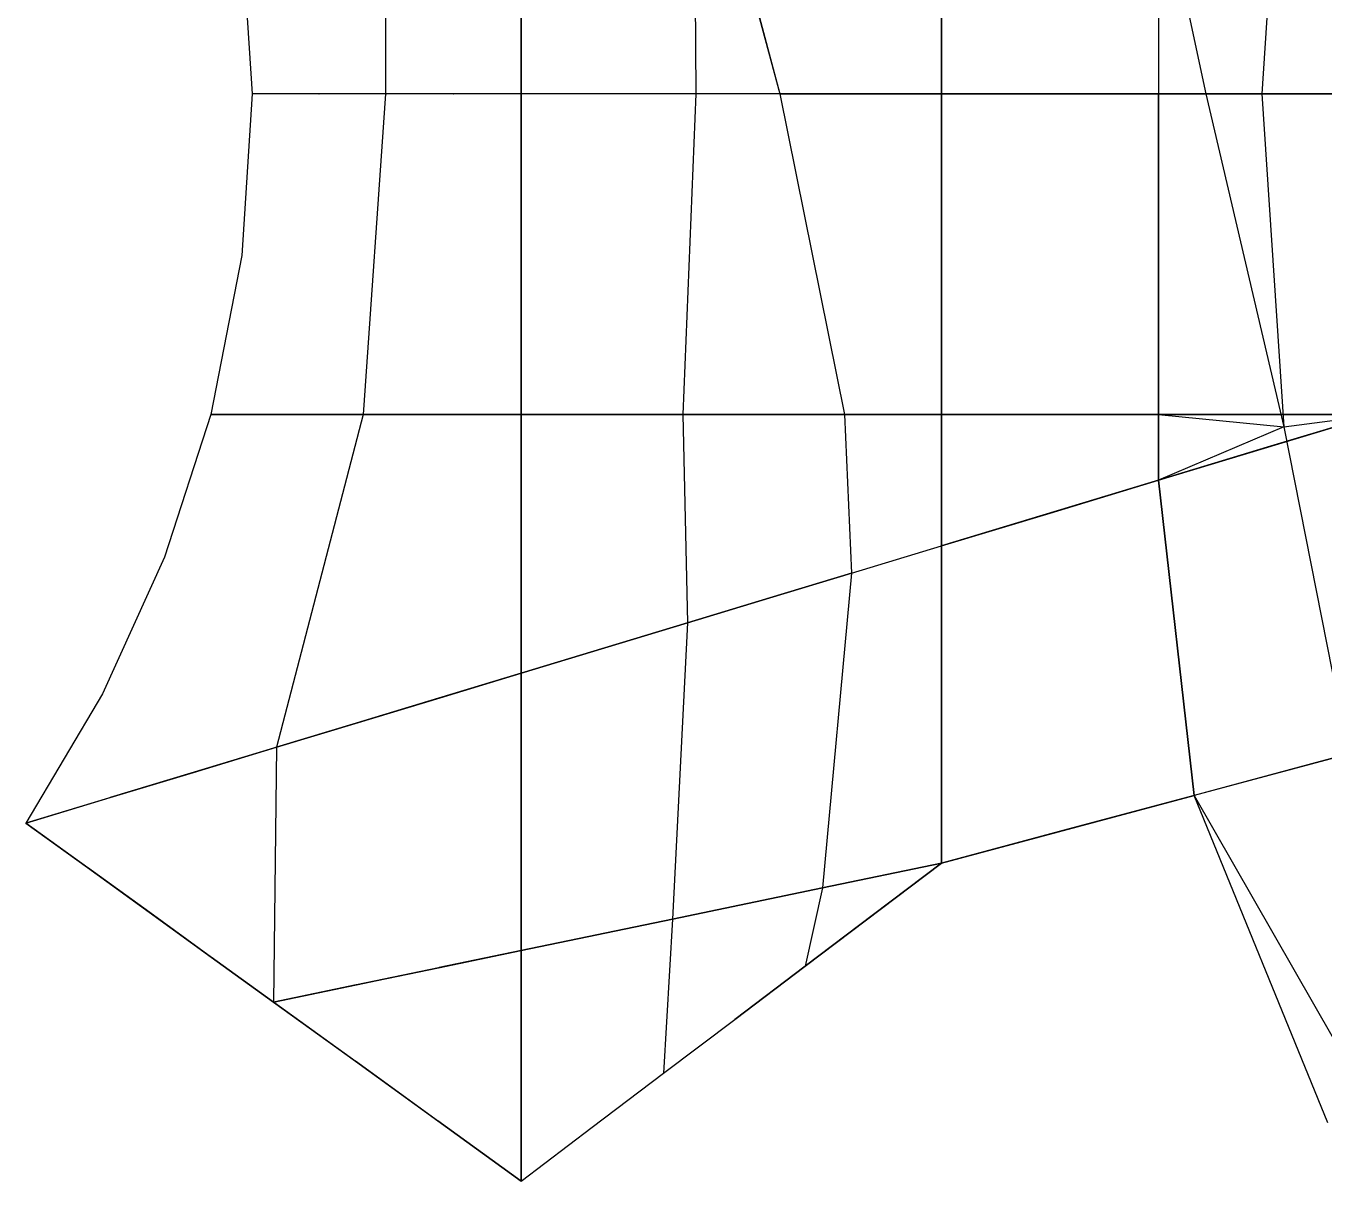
# Model space of a CAD drawing. Header units: millimetres. Extents: x -90 to 90, y -106 to 105.
# Drawn here: x -89.82 to -59.03, y -25.79 to 1.61 of the extents above; entities that cross this region are included whole.
import ezdxf

# ---------------------------------------------------------------- set-up
doc = ezdxf.new("R2010")
doc.units = ezdxf.units.MM
doc.header["$MEASUREMENT"] = 0
for name, color, linetype, true_color in [('1-CHJ_FG-O180x6', 116, 'Continuous', 0x008040), ('1-CHJ_XG2-O299x8', 33, 'Continuous', 0xc78d8d), ('1-CL-O351x10', 171, 'Continuous', 0x8080ff), ('1-XWM_L1-O402x10', 145, 'Continuous', 0x3e88b5), ('1-XWM_L2-O457x12', 20, 'Continuous', 0xf75c00), ('1-XWM_LG-O402x12', 111, 'Continuous', 0x7fffbf), ('1-XWM_LG2-O457x12', 61, 'Continuous', 0xe2fb99), ('1-YGZ-O1500x50', 4, 'Continuous', 0x00ffff), ('1-ZHJ_FG1-O219x8', 125, 'Continuous', 0x3fbf7f), ('1-ZHJ_XG1-O351x10', 15, 'Continuous', 0xbf3f3f)]:
    doc.layers.add(name, color=color, linetype=linetype, true_color=true_color)

msp = doc.modelspace()

# ---------------------------------------------------------------- linework, layer by layer
at = {"layer": '1-CHJ_FG-O180x6'}
for p, q in [((-84.701, -3.834, 14.003), (-84.701, -3.834, 13.003)), ((-86.532, -10.992, 14.047), (-86.532, -10.992, 13.047)), ((-88.003, -14.236, 14.093), (-88.003, -14.236, 13.093))]:
    msp.add_line(p, q, dxfattribs=at)
at = {"layer": '1-CHJ_XG2-O299x8'}
for p, q in [((-84.702, 3.834, 14.001), (-84.454, 0, 14)), ((-84.702, 3.834, 13.001), (-84.454, 0, 13)), ((-84.454, 0, 14), (-84.701, -3.834, 14.003)), ((-84.454, 0, 13), (-84.701, -3.834, 13.003)), ((-84.701, -3.834, 14.003), (-85.434, -7.605, 14.017)), ((-84.701, -3.834, 13.003), (-85.434, -7.605, 13.017)), ((-85.434, -7.605, 14.017), (-86.532, -10.992, 14.047)), ((-85.434, -7.605, 13.017), (-86.532, -10.992, 13.047)), ((-86.532, -10.992, 14.047), (-88.003, -14.236, 14.093)), ((-86.532, -10.992, 13.047), (-88.003, -14.236, 13.093)), ((-88.003, -14.236, 14.093), (-89.818, -17.299, 14.152)), ((-88.003, -14.236, 13.093), (-89.818, -17.299, 13.152))]:
    msp.add_line(p, q, dxfattribs=at)
at = {"layer": '1-CL-O351x10'}
for p, q in [((-81.29, 7.605, 17.336), (-81.29, 0, 16.197)), ((-73.983, 7.605, 23), (-73.925, 0, 21.419)), ((-62.95, 7.605, 23), (-62.95, 0, 23)), ((-73.086, 4.33, 23), (-71.934, 0, 23)), ((-81.29, 0, 16.197), (-81.819, -7.605, 16.115)), ((-73.925, 0, 21.419), (-74.235, -7.605, 20.666)), ((-71.934, 0, 23), (-70.404, -7.605, 23)), ((-62.95, 0, 23), (-62.95, -7.605, 23)), ((-81.819, -7.605, 16.115), (-83.876, -15.5, 16.345)), ((-74.235, -7.605, 20.666), (-74.122, -12.547, 20.889)), ((-70.404, -7.605, 23), (-70.235, -11.37, 23)), ((-62.95, -7.605, 23), (-62.95, -9.164, 23)), ((-62.95, -9.164, 23), (-62.109, -16.642, 23)), ((-70.235, -11.37, 23), (-70.92, -18.834, 23)), ((-74.122, -12.547, 20.889), (-74.482, -19.575, 21.45)), ((-83.876, -15.5, 16.345), (-83.946, -21.545, 17.817)), ((-70.92, -18.834, 23), (-71.337, -20.696, 23)), ((-74.482, -19.575, 21.45), (-74.692, -23.234, 21.993))]:
    msp.add_line(p, q, dxfattribs=at)
at = {"layer": '1-XWM_L1-O402x10'}
for p, q in [((-68.098, 7.605, 28.352), (-68.098, 0, 26.783)), ((-62.95, 5.185, 32.63), (-61.827, 0, 32.821)), ((-62.95, 5.185, 32.63), (-62.95, 0, 31.655)), ((-73.086, 4.273, 23.488), (-71.934, 0, 23.5)), ((-68.098, 0, 26.783), (-71.934, 0, 23.5)), ((-71.934, 0, 23.5), (-70.404, -7.605, 23.5)), ((-62.95, 0, 31.655), (-68.098, 0, 26.783)), ((-68.098, 0, 26.783), (-68.098, -7.605, 25.014)), ((-61.827, 0, 32.821), (-62.95, 0, 31.655)), ((-62.95, -7.605, 29.988), (-62.95, 0, 31.655)), ((-61.827, 0, 32.821), (-60.499, 0, 33)), ((-61.827, 0, 32.821), (-59.982, -7.897, 33)), ((-68.098, -7.605, 25.014), (-70.404, -7.605, 23.5)), ((-70.404, -7.605, 23.5), (-70.235, -11.37, 23.5)), ((-68.098, -10.722, 24.724), (-68.098, -7.605, 25.014)), ((-62.95, -7.605, 29.988), (-68.098, -7.605, 25.014)), ((-62.95, -9.164, 29.578), (-62.95, -7.605, 29.988)), ((-62.95, -7.605, 29.988), (-59.982, -7.897, 33)), ((-59.982, -7.897, 33), (-62.95, -9.164, 29.578)), ((-62.95, -9.164, 29.578), (-68.098, -10.722, 24.724)), ((-62.109, -16.642, 28.033), (-62.95, -9.164, 29.578)), ((-70.235, -11.37, 23.5), (-68.098, -10.722, 24.724)), ((-68.098, -18.247, 24.797), (-68.098, -10.722, 24.724)), ((-70.235, -11.37, 23.5), (-70.92, -18.834, 23.502)), ((-58.445, -15.66, 32.999), (-62.109, -16.642, 28.033)), ((-68.098, -18.247, 24.797), (-62.109, -16.642, 28.033)), ((-58.937, -24.412, 29.014), (-62.109, -16.642, 28.033)), ((-62.109, -16.642, 28.033), (-57.902, -23.992, 29.458)), ((-71.337, -20.696, 23.5), (-68.098, -18.247, 24.797)), ((-70.92, -18.834, 23.502), (-68.098, -18.247, 24.797)), ((-70.92, -18.834, 23.502), (-71.337, -20.696, 23.5))]:
    msp.add_line(p, q, dxfattribs=at)
at = {"layer": '1-XWM_L2-O457x12'}
for p, q in [((-59.982, 7.897, 33), (-60.499, 0, 33)), ((-60.499, 0, 33), (-59.982, -7.897, 33)), ((-59.982, -7.897, 33), (-57.443, -7.563, 33.113)), ((-59.982, -7.897, 33), (-58.445, -15.66, 32.999))]:
    msp.add_line(p, q, dxfattribs=at)
at = {"layer": '1-XWM_LG-O402x12'}
for p, q in [((-71.934, 0, 20), (-71.934, 0, 23)), ((-71.934, 0, 23), (-71.934, 0, 23.5)), ((-68.098, 0, 20), (-68.098, 0, 23)), ((-68.098, 0, 23), (-68.098, 0, 26.783)), ((-70.404, -7.605, 20), (-70.404, -7.605, 23)), ((-70.404, -7.605, 23), (-70.404, -7.605, 23.5)), ((-68.098, -7.605, 20), (-68.098, -7.605, 23)), ((-68.098, -7.605, 23), (-68.098, -7.605, 25.014)), ((-68.098, -18.247, 23), (-68.098, -18.247, 24.797)), ((-70.92, -18.834, 23), (-70.924, -18.835, 20)), ((-70.92, -18.834, 23), (-70.92, -18.834, 23.502)), ((-71.337, -20.696, 23), (-71.337, -20.696, 20))]:
    msp.add_line(p, q, dxfattribs=at)
at = {"layer": '1-XWM_LG2-O457x12'}
for p, q in [((-62.95, 0, 20), (-62.95, 0, 23)), ((-62.95, 0, 23), (-62.95, 0, 31.655)), ((-62.95, -7.605, 23), (-62.95, -7.605, 20)), ((-62.95, -7.605, 23), (-62.95, -7.605, 29.988)), ((-62.109, -16.642, 23), (-62.109, -16.642, 20)), ((-62.109, -16.642, 23), (-62.109, -16.642, 28.033))]:
    msp.add_line(p, q, dxfattribs=at)
at = {"layer": '1-YGZ-O1500x50'}
for p, q in [((-68.098, -18.247), (-68.098, -18.247, 20)), ((-68.098, -18.247, 20), (-68.098, -18.247, 23)), ((-78.073, -25.791), (-78.073, -25.791, 18.121)), ((-78.073, -25.791, 18.121), (-78.073, -25.791, 21.121))]:
    msp.add_line(p, q, dxfattribs=at)
at = {"layer": '1-ZHJ_FG1-O219x8'}
for p, q in [((-78.073, 1.922, 18.699), (-78.073, 0, 15.473)), ((-68.098, 1.901, 23), (-68.098, 0, 20)), ((-82.859, 0, 13.618), (-84.454, 0, 14)), ((-81.264, 0, 14.236), (-82.869, 0, 15.094)), ((-82.869, 0, 15.094), (-82.859, 0, 13.618)), ((-79.669, 0, 14.855), (-81.29, 0, 16.197)), ((-81.29, 0, 16.197), (-81.264, 0, 14.236)), ((-79.68, 0, 17.333), (-79.669, 0, 14.855)), ((-78.073, 0, 15.473), (-79.68, 0, 17.333)), ((-76, 0, 16.947), (-78.073, 0, 18.473)), ((-78.073, 0, 15.473), (-78.073, -1.898, 18.334)), ((-78.073, 0, 18.473), (-78.073, 0, 15.473)), ((-73.925, 0, 18.419), (-76, 0, 19.947)), ((-76, 0, 19.947), (-76, 0, 16.947)), ((-71.934, 0, 20), (-73.925, 0, 21.419)), ((-73.925, 0, 21.419), (-73.925, 0, 18.419)), ((-70.016, 0, 23), (-71.934, 0, 20)), ((-68.098, 0, 20), (-70.016, 0, 23)), ((-65.524, 0, 23), (-68.098, 0, 20)), ((-68.098, 0, 20), (-68.098, -1.901, 23)), ((-62.95, 0, 20), (-65.524, 0, 23)), ((-60.376, 0, 23), (-62.95, 0, 20)), ((-57.802, 0, 20), (-60.376, 0, 23)), ((-78.073, -1.898, 18.334), (-78.073, -3.8, 15.271)), ((-68.098, -1.901, 23), (-68.098, -3.802, 20)), ((-78.073, -3.8, 15.271), (-78.073, -5.703, 18.277)), ((-68.098, -3.802, 20), (-68.098, -5.704, 23)), ((-78.073, -5.703, 18.277), (-78.073, -7.605, 15.344)), ((-68.098, -5.704, 23), (-68.098, -7.605, 20)), ((-83.594, -7.605, 13.599), (-85.434, -7.605, 14.017)), ((-81.754, -7.605, 14.18), (-83.623, -7.605, 15.06)), ((-83.623, -7.605, 15.06), (-83.594, -7.605, 13.599)), ((-79.913, -7.605, 14.762), (-81.819, -7.605, 16.115)), ((-81.819, -7.605, 16.115), (-81.754, -7.605, 14.18)), ((-78.073, -7.605, 15.344), (-79.944, -7.605, 17.225)), ((-79.944, -7.605, 17.225), (-79.913, -7.605, 14.762)), ((-76.153, -7.605, 16.502), (-78.073, -7.605, 18.344)), ((-78.073, -7.605, 18.344), (-78.073, -7.605, 15.344)), ((-78.073, -7.605, 15.344), (-78.073, -9.143, 18.439)), ((-74.235, -7.605, 17.666), (-76.153, -7.605, 19.502)), ((-76.153, -7.605, 19.502), (-76.153, -7.605, 16.502)), ((-72.319, -7.605, 18.832), (-74.235, -7.605, 20.666)), ((-74.235, -7.605, 20.666), (-74.235, -7.605, 17.666)), ((-70.404, -7.605, 20), (-72.319, -7.605, 21.832)), ((-72.319, -7.605, 21.832), (-72.319, -7.605, 18.832)), ((-68.098, -7.605, 23), (-70.404, -7.605, 20)), ((-65.524, -7.605, 23), (-68.098, -7.605, 20)), ((-68.098, -7.605, 20), (-68.098, -9.164, 23)), ((-62.95, -7.605, 20), (-65.524, -7.605, 23)), ((-60.376, -7.605, 23), (-62.95, -7.605, 20)), ((-57.802, -7.605, 20), (-60.376, -8.384, 23)), ((-57.802, -7.605, 20), (-60.376, -7.605, 23)), ((-60.376, -8.384, 23), (-62.95, -9.164, 20)), ((-78.073, -9.143, 18.439), (-78.073, -10.68, 15.568)), ((-68.098, -9.164, 23), (-68.098, -10.722, 20)), ((-62.95, -9.164, 20), (-65.524, -9.943, 23)), ((-62.95, -9.164, 23), (-62.95, -9.164, 20)), ((-65.524, -9.943, 23), (-68.098, -10.722, 20)), ((-78.073, -10.68, 15.568), (-78.073, -12.213, 18.726)), ((-70.235, -11.37, 20), (-68.098, -10.722, 23)), ((-68.098, -10.722, 20), (-68.098, -10.722, 23)), ((-68.098, -10.722, 20), (-68.098, -12.604, 23)), ((-70.235, -11.37, 20), (-72.171, -11.956, 21.929)), ((-70.235, -11.37, 23), (-70.235, -11.37, 20)), ((-72.171, -11.956, 18.929), (-74.122, -12.547, 20.889)), ((-72.171, -11.956, 21.929), (-72.171, -11.956, 18.929)), ((-78.073, -12.213, 18.726), (-78.073, -13.743, 15.913)), ((-74.122, -12.547, 17.889), (-76.09, -13.142, 19.883)), ((-74.122, -12.547, 20.889), (-74.122, -12.547, 17.889)), ((-68.098, -12.604, 23), (-68.098, -14.485, 20)), ((-76.09, -13.142, 16.883), (-78.073, -13.743, 18.913)), ((-76.09, -13.142, 19.883), (-76.09, -13.142, 16.883)), ((-78.073, -13.743, 15.913), (-79.992, -14.324, 18.018)), ((-78.073, -13.743, 18.913), (-78.073, -13.743, 15.913)), ((-78.073, -13.743, 15.913), (-78.073, -15.394, 19.142)), ((-80.031, -14.336, 15.453), (-81.926, -14.91, 17.162)), ((-79.992, -14.324, 18.018), (-80.031, -14.336, 15.453)), ((-68.098, -14.485, 20), (-68.098, -16.366, 23)), ((-81.988, -14.929, 14.992), (-83.876, -15.5, 16.345)), ((-81.926, -14.91, 17.162), (-81.988, -14.929, 14.992)), ((-56.12, -15.037, 20), (-59.115, -15.84, 23)), ((-78.073, -15.394, 19.142), (-78.073, -17.041, 16.399)), ((-83.946, -15.521, 14.532), (-85.841, -16.095, 15.569)), ((-83.876, -15.5, 16.345), (-83.946, -15.521, 14.532)), ((-59.115, -15.84, 23), (-62.109, -16.642, 20)), ((-85.903, -16.114, 14.072), (-87.822, -16.695, 14.837)), ((-85.841, -16.095, 15.569), (-85.903, -16.114, 14.072)), ((-68.098, -16.366, 23), (-68.098, -18.247, 20)), ((-87.86, -16.707, 13.612), (-89.818, -17.299, 14.152)), ((-87.822, -16.695, 14.837), (-87.86, -16.707, 13.612)), ((-62.109, -16.642, 20), (-65.103, -17.444, 23)), ((-78.073, -17.041, 16.399), (-78.073, -18.684, 19.68)), ((-88.35, -18.361, 13.773), (-89.818, -17.299, 14.152)), ((-65.103, -17.444, 23), (-68.098, -18.247, 20)), ((-86.882, -19.422, 14.394), (-88.359, -18.354, 15.091)), ((-88.359, -18.354, 15.091), (-88.35, -18.361, 13.773)), ((-68.098, -18.247, 20), (-70.92, -18.834, 23)), ((-68.098, -18.247, 20), (-69.717, -19.471, 23)), ((-78.073, -18.684, 19.68), (-78.073, -20.323, 16.983)), ((-70.924, -18.835, 20), (-72.699, -19.204, 22.215)), ((-72.699, -19.204, 19.215), (-74.482, -19.575, 21.45)), ((-72.699, -19.204, 22.215), (-72.699, -19.204, 19.215)), ((-85.414, -20.484, 15.016), (-86.894, -19.413, 16.016)), ((-86.894, -19.413, 16.016), (-86.882, -19.422, 14.394)), ((-74.482, -19.575, 18.45), (-76.273, -19.948, 20.706)), ((-74.482, -19.575, 21.45), (-74.482, -19.575, 18.45)), ((-69.717, -19.471, 20), (-71.337, -20.696, 23)), ((-69.717, -19.471, 23), (-69.717, -19.471, 20)), ((-76.273, -19.948, 17.706), (-78.073, -20.323, 19.983)), ((-76.273, -19.948, 20.706), (-76.273, -19.948, 17.706)), ((-83.946, -21.545, 15.637), (-85.423, -20.477, 16.925)), ((-85.423, -20.477, 16.925), (-85.414, -20.484, 15.016)), ((-78.073, -20.323, 16.983), (-80.02, -20.728, 19.232)), ((-78.073, -20.323, 19.983), (-78.073, -20.323, 16.983)), ((-78.073, -20.323, 16.983), (-78.073, -21.693, 20.253)), ((-80.031, -20.73, 16.535), (-81.978, -21.135, 18.51)), ((-80.02, -20.728, 19.232), (-80.031, -20.73, 16.535)), ((-71.337, -20.696, 20), (-73.003, -21.956, 22.436)), ((-81.988, -21.138, 16.086), (-83.946, -21.545, 17.817)), ((-81.978, -21.135, 18.51), (-81.988, -21.138, 16.086)), ((-81.988, -22.96, 16.465), (-83.946, -21.545, 17.817)), ((-78.073, -21.693, 20.253), (-78.073, -23.061, 17.533)), ((-74.692, -23.234, 18.993), (-73.003, -21.956, 22.436)), ((-73.003, -21.956, 22.436), (-73.003, -21.956, 19.436)), ((-80.031, -24.375, 17.293), (-82.002, -22.95, 18.957)), ((-82.002, -22.95, 18.957), (-81.988, -22.96, 16.465)), ((-78.073, -23.061, 17.533), (-78.073, -24.426, 20.824)), ((-76.383, -24.512, 18.557), (-74.692, -23.234, 21.993)), ((-74.692, -23.234, 21.993), (-74.692, -23.234, 18.993)), ((-78.073, -25.791, 18.121), (-80.045, -24.365, 20.059)), ((-80.045, -24.365, 20.059), (-80.031, -24.375, 17.293)), ((-78.073, -24.426, 20.824), (-78.073, -25.791, 18.121)), ((-78.073, -25.791, 18.121), (-76.383, -24.512, 21.557)), ((-76.383, -24.512, 21.557), (-76.383, -24.512, 18.557))]:
    msp.add_line(p, q, dxfattribs=at)
at = {"layer": '1-ZHJ_XG1-O351x10'}
for p, q in [((-78.073, 0, 15.473), (-78.073, 3.831, 16.015)), ((-68.098, 0, 20), (-68.098, 3.802, 20)), ((-78.073, 0, 18.473), (-78.073, 1.922, 18.699)), ((-68.098, 0, 23), (-68.098, 1.901, 23)), ((-82.869, 0, 15.094), (-84.454, 0, 14)), ((-84.454, 0, 14), (-84.454, 0, 13)), ((-82.859, 0, 13.618), (-84.454, 0, 13)), ((-81.29, 0, 16.197), (-82.869, 0, 15.094)), ((-81.264, 0, 14.236), (-82.859, 0, 13.618)), ((-79.68, 0, 17.333), (-81.29, 0, 16.197)), ((-79.669, 0, 14.855), (-81.264, 0, 14.236)), ((-78.073, 0, 18.473), (-79.68, 0, 17.333)), ((-78.073, 0, 15.473), (-79.669, 0, 14.855)), ((-78.073, -1.898, 18.334), (-78.073, 0, 18.473)), ((-76, 0, 19.947), (-78.073, 0, 18.473)), ((-78.073, -3.8, 15.271), (-78.073, 0, 15.473)), ((-76, 0, 16.947), (-78.073, 0, 15.473)), ((-73.925, 0, 21.419), (-76, 0, 19.947)), ((-73.925, 0, 18.419), (-76, 0, 16.947)), ((-71.934, 0, 23), (-73.925, 0, 21.419)), ((-71.934, 0, 20), (-73.925, 0, 18.419)), ((-71.934, 0, 23), (-70.016, 0, 23)), ((-71.934, 0, 20), (-68.098, 0, 20)), ((-70.016, 0, 23), (-68.098, 0, 23)), ((-68.098, -1.901, 23), (-68.098, 0, 23)), ((-68.098, 0, 23), (-65.524, 0, 23)), ((-68.098, -3.802, 20), (-68.098, 0, 20)), ((-68.098, 0, 20), (-62.95, 0, 20)), ((-65.524, 0, 23), (-62.95, 0, 23)), ((-62.95, 0, 23), (-60.376, 0, 23)), ((-62.95, 0, 20), (-57.802, 0, 20)), ((-60.376, 0, 23), (-57.802, 0, 23)), ((-78.073, -5.703, 18.277), (-78.073, -1.898, 18.334)), ((-68.098, -5.704, 23), (-68.098, -1.901, 23)), ((-78.073, -7.605, 15.344), (-78.073, -3.8, 15.271)), ((-68.098, -7.605, 20), (-68.098, -3.802, 20)), ((-78.073, -7.605, 18.344), (-78.073, -5.703, 18.277)), ((-68.098, -7.605, 23), (-68.098, -5.704, 23)), ((-85.434, -7.605, 14.017), (-83.623, -7.605, 15.06)), ((-85.434, -7.605, 14.017), (-85.434, -7.605, 13.017)), ((-83.594, -7.605, 13.599), (-85.434, -7.605, 13.017)), ((-83.623, -7.605, 15.06), (-81.819, -7.605, 16.115)), ((-81.754, -7.605, 14.18), (-83.594, -7.605, 13.599)), ((-81.819, -7.605, 16.115), (-79.944, -7.605, 17.225)), ((-79.913, -7.605, 14.762), (-81.754, -7.605, 14.18)), ((-79.944, -7.605, 17.225), (-78.073, -7.605, 18.344)), ((-78.073, -7.605, 15.344), (-79.913, -7.605, 14.762)), ((-78.073, -9.143, 18.439), (-78.073, -7.605, 18.344)), ((-78.073, -7.605, 18.344), (-76.153, -7.605, 19.502)), ((-78.073, -10.68, 15.568), (-78.073, -7.605, 15.344)), ((-78.073, -7.605, 15.344), (-76.153, -7.605, 16.502)), ((-76.153, -7.605, 19.502), (-74.235, -7.605, 20.666)), ((-76.153, -7.605, 16.502), (-74.235, -7.605, 17.666)), ((-74.235, -7.605, 20.666), (-72.319, -7.605, 21.832)), ((-74.235, -7.605, 17.666), (-72.319, -7.605, 18.832)), ((-72.319, -7.605, 21.832), (-70.404, -7.605, 23)), ((-72.319, -7.605, 18.832), (-70.404, -7.605, 20)), ((-70.404, -7.605, 23), (-68.098, -7.605, 23)), ((-70.404, -7.605, 20), (-68.098, -7.605, 20)), ((-68.098, -9.164, 23), (-68.098, -7.605, 23)), ((-68.098, -7.605, 23), (-65.524, -7.605, 23)), ((-68.098, -10.722, 20), (-68.098, -7.605, 20)), ((-68.098, -7.605, 20), (-62.95, -7.605, 20)), ((-65.524, -7.605, 23), (-62.95, -7.605, 23)), ((-62.95, -7.605, 23), (-60.376, -7.605, 23)), ((-62.95, -9.164, 20), (-57.802, -7.605, 20)), ((-62.95, -7.605, 20), (-57.802, -7.605, 20)), ((-60.376, -7.605, 23), (-57.802, -7.605, 23)), ((-60.376, -8.384, 23), (-57.802, -7.605, 23)), ((-62.95, -9.164, 23), (-60.376, -8.384, 23)), ((-78.073, -12.213, 18.726), (-78.073, -9.143, 18.439)), ((-68.098, -10.722, 23), (-68.098, -9.164, 23)), ((-68.098, -10.722, 20), (-62.95, -9.164, 20)), ((-65.524, -9.943, 23), (-62.95, -9.164, 23)), ((-68.098, -10.722, 23), (-65.524, -9.943, 23)), ((-78.073, -13.743, 15.913), (-78.073, -10.68, 15.568)), ((-70.235, -11.37, 23), (-68.098, -10.722, 23)), ((-70.235, -11.37, 20), (-68.098, -10.722, 20)), ((-68.098, -12.604, 23), (-68.098, -10.722, 23)), ((-68.098, -14.485, 20), (-68.098, -10.722, 20)), ((-72.171, -11.956, 21.929), (-70.235, -11.37, 23)), ((-72.171, -11.956, 18.929), (-70.235, -11.37, 20)), ((-74.122, -12.547, 20.889), (-72.171, -11.956, 21.929)), ((-74.122, -12.547, 17.889), (-72.171, -11.956, 18.929)), ((-78.073, -13.743, 18.913), (-78.073, -12.213, 18.726)), ((-76.09, -13.142, 19.883), (-74.122, -12.547, 20.889)), ((-76.09, -13.142, 16.883), (-74.122, -12.547, 17.889)), ((-68.098, -16.366, 23), (-68.098, -12.604, 23)), ((-78.073, -13.743, 18.913), (-76.09, -13.142, 19.883)), ((-78.073, -13.743, 15.913), (-76.09, -13.142, 16.883)), ((-78.073, -13.743, 15.913), (-80.031, -14.336, 15.453)), ((-79.992, -14.324, 18.018), (-78.073, -13.743, 18.913)), ((-78.073, -15.394, 19.142), (-78.073, -13.743, 18.913)), ((-78.073, -17.041, 16.399), (-78.073, -13.743, 15.913)), ((-80.031, -14.336, 15.453), (-81.988, -14.929, 14.992)), ((-81.926, -14.91, 17.162), (-79.992, -14.324, 18.018)), ((-68.098, -18.247, 20), (-68.098, -14.485, 20)), ((-81.988, -14.929, 14.992), (-83.946, -15.521, 14.532)), ((-83.876, -15.5, 16.345), (-81.926, -14.91, 17.162)), ((-56.12, -15.037, 20), (-62.109, -16.642, 20)), ((-56.12, -15.037, 23), (-59.115, -15.84, 23)), ((-78.073, -18.684, 19.68), (-78.073, -15.394, 19.142)), ((-83.946, -15.521, 14.532), (-85.903, -16.114, 14.072)), ((-85.841, -16.095, 15.569), (-83.876, -15.5, 16.345)), ((-59.115, -15.84, 23), (-62.109, -16.642, 23)), ((-85.903, -16.114, 14.072), (-87.86, -16.707, 13.612)), ((-87.822, -16.695, 14.837), (-85.841, -16.095, 15.569)), ((-68.098, -18.247, 23), (-68.098, -16.366, 23)), ((-89.818, -17.299, 14.152), (-87.822, -16.695, 14.837)), ((-87.86, -16.707, 13.612), (-89.818, -17.299, 13.152)), ((-62.109, -16.642, 20), (-68.098, -18.247, 20)), ((-62.109, -16.642, 23), (-65.103, -17.444, 23)), ((-78.073, -20.323, 16.983), (-78.073, -17.041, 16.399)), ((-89.818, -17.299, 14.152), (-88.359, -18.354, 15.091)), ((-89.818, -17.299, 14.152), (-89.818, -17.299, 13.152)), ((-88.35, -18.361, 13.773), (-89.818, -17.299, 13.152)), ((-65.103, -17.444, 23), (-68.098, -18.247, 23)), ((-88.359, -18.354, 15.091), (-86.894, -19.413, 16.016)), ((-86.882, -19.422, 14.394), (-88.35, -18.361, 13.773)), ((-70.924, -18.835, 20), (-68.098, -18.247, 20)), ((-70.92, -18.834, 23), (-68.098, -18.247, 23)), ((-68.098, -18.247, 23), (-69.717, -19.471, 23)), ((-68.098, -18.247, 20), (-69.717, -19.471, 20)), ((-78.073, -20.323, 19.983), (-78.073, -18.684, 19.68)), ((-72.699, -19.204, 22.215), (-70.92, -18.834, 23)), ((-72.699, -19.204, 19.215), (-70.924, -18.835, 20)), ((-74.482, -19.575, 21.45), (-72.699, -19.204, 22.215)), ((-74.482, -19.575, 18.45), (-72.699, -19.204, 19.215)), ((-86.894, -19.413, 16.016), (-85.423, -20.477, 16.925)), ((-85.414, -20.484, 15.016), (-86.882, -19.422, 14.394)), ((-76.273, -19.948, 20.706), (-74.482, -19.575, 21.45)), ((-76.273, -19.948, 17.706), (-74.482, -19.575, 18.45)), ((-69.717, -19.471, 23), (-71.337, -20.696, 23)), ((-69.717, -19.471, 20), (-71.337, -20.696, 20)), ((-78.073, -20.323, 19.983), (-76.273, -19.948, 20.706)), ((-78.073, -20.323, 16.983), (-76.273, -19.948, 17.706)), ((-85.423, -20.477, 16.925), (-83.946, -21.545, 17.817)), ((-83.946, -21.545, 15.637), (-85.414, -20.484, 15.016)), ((-80.031, -20.73, 16.535), (-78.073, -20.323, 16.983)), ((-80.02, -20.728, 19.232), (-78.073, -20.323, 19.983)), ((-78.073, -21.693, 20.253), (-78.073, -20.323, 19.983)), ((-78.073, -23.061, 17.533), (-78.073, -20.323, 16.983)), ((-81.988, -21.138, 16.086), (-80.031, -20.73, 16.535)), ((-81.978, -21.135, 18.51), (-80.02, -20.728, 19.232)), ((-73.003, -21.956, 22.436), (-71.337, -20.696, 23)), ((-73.003, -21.956, 19.436), (-71.337, -20.696, 20)), ((-83.946, -21.545, 17.817), (-81.978, -21.135, 18.51)), ((-83.946, -21.545, 15.637), (-81.988, -21.138, 16.086)), ((-83.946, -21.545, 17.817), (-82.002, -22.95, 18.957)), ((-83.946, -21.545, 17.817), (-83.946, -21.545, 15.637)), ((-81.988, -22.96, 16.465), (-83.946, -21.545, 15.637)), ((-78.073, -24.426, 20.824), (-78.073, -21.693, 20.253)), ((-74.692, -23.234, 21.993), (-73.003, -21.956, 22.436)), ((-74.692, -23.234, 18.993), (-73.003, -21.956, 19.436)), ((-82.002, -22.95, 18.957), (-80.045, -24.365, 20.059)), ((-80.031, -24.375, 17.293), (-81.988, -22.96, 16.465)), ((-78.073, -25.791, 18.121), (-78.073, -23.061, 17.533)), ((-76.383, -24.512, 21.557), (-74.692, -23.234, 21.993)), ((-76.383, -24.512, 18.557), (-74.692, -23.234, 18.993)), ((-80.045, -24.365, 20.059), (-78.073, -25.791, 21.121)), ((-78.073, -25.791, 18.121), (-80.031, -24.375, 17.293)), ((-78.073, -25.791, 21.121), (-78.073, -24.426, 20.824)), ((-78.073, -25.791, 21.121), (-76.383, -24.512, 21.557)), ((-78.073, -25.791, 18.121), (-76.383, -24.512, 18.557))]:
    msp.add_line(p, q, dxfattribs=at)

doc.saveas('drawing.dxf')
